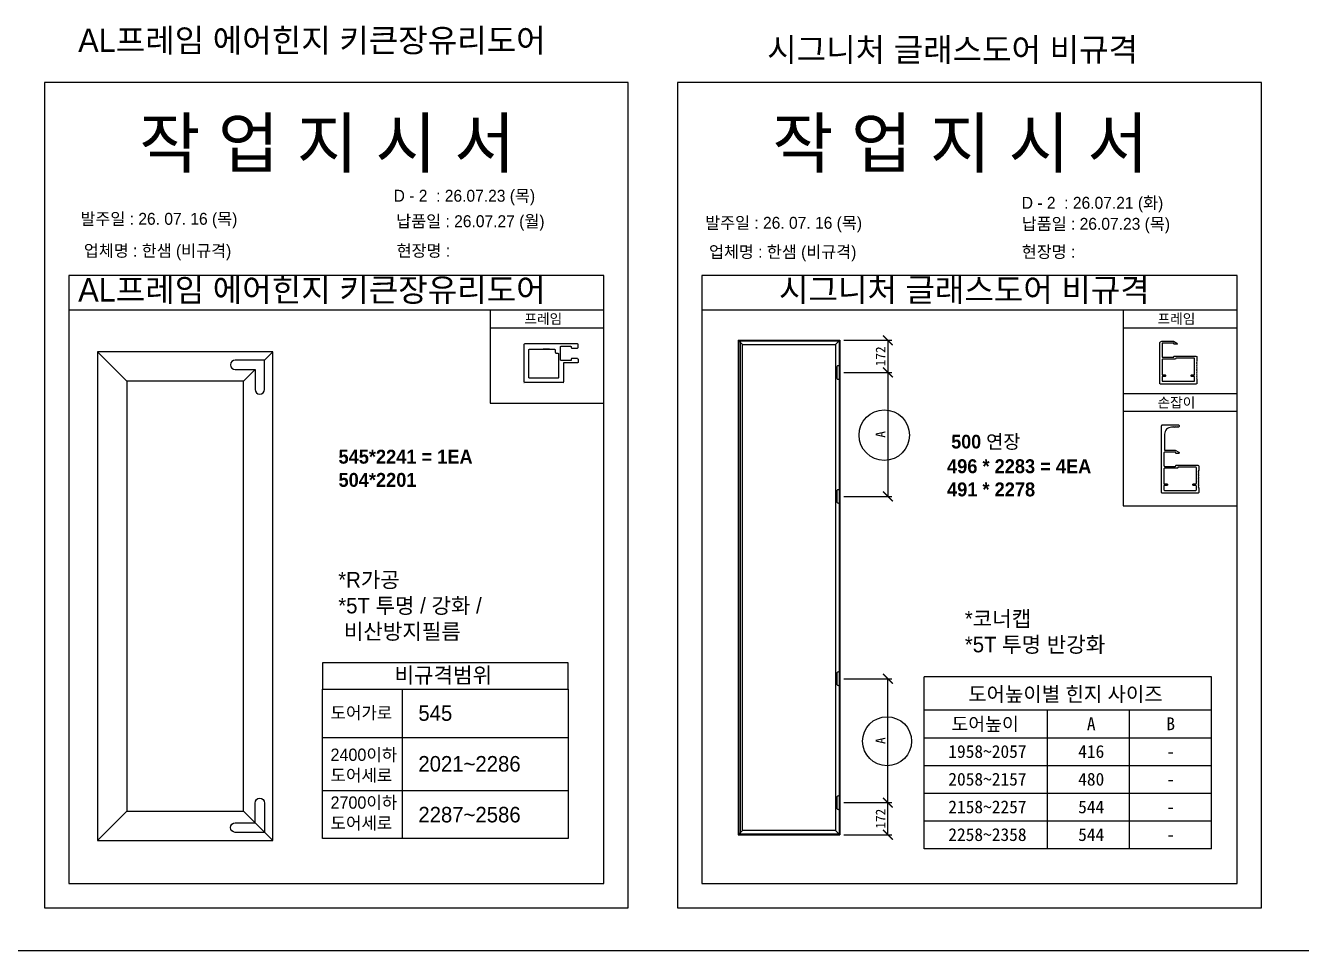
# Model space of a CAD drawing. Header units: millimetres. Extents: x -44117 to 256353, y -2095463 to 65325.
# Drawn here: x 113917 to 120438, y -1131831 to -1127102 of the extents above; entities that cross this region are included whole.
import ezdxf
from ezdxf.enums import TextEntityAlignment as Align

# ---------------------------------------------------------------- set-up
doc = ezdxf.new("R2010")
doc.units = ezdxf.units.MM
doc.header["$LTSCALE"] = 10
doc.layers.add('PDF_Geomertry', color=7, linetype='Continuous')
doc.layers.add('PDF_Text', color=7, linetype='Continuous')
doc.styles.add('MtX_Gulim', font='')
doc.styles.add('PDF Arial', font='')
doc.styles.get('MtX_Gulim').set_extended_font_data('Gulim', bold=True)
doc.styles.get('PDF Arial').set_extended_font_data('Arial')
doc.dimstyles.new('ISO-25', dxfattribs={"dimtxt": 2.5, "dimasz": 2.5, "dimexe": 1, "dimexo": 1, "dimtad": 1, "dimtxsty": 'Standard', "dimblk": 'ARCHTICK', "dimcen": 2.5, "dimadec": 0, "dimazin": 0, "dimtfac": 1, "dimtmove": 0, "dimatfit": 3, "dimfxl": 0, "dimarcsym": 0})

# ---------------------------------------------------------------- blocks, each defined once
blk = doc.blocks.new('_ArchTick')
at = {"color": 0, "linetype": 'ByBlock', "const_width": 0.15}
blk.add_lwpolyline([(-0.5, -0.5), (0.5, 0.5)], dxfattribs=at)
blk = doc.blocks.new('*D7882')
at = {"color": 0, "lineweight": -2}
for p, q in [((118098.8, -1128875.7), (118344.2, -1128875.7)), ((118324.2, -1128875.7), (118324.2, -1129509.5)), ((118098.8, -1129509.5), (118344.2, -1129509.5))]:
    blk.add_line(p, q, dxfattribs=at)
at = {"layer": 'Defpoints', "color": 0}
for p in [(118078.8, -1128875.7), (118078.8, -1129509.5), (118324.2, -1129509.5)]:
    blk.add_point(p, dxfattribs=at)
at = {"color": 0, "lineweight": -2, "xscale": 50, "yscale": 50, "zscale": 50}
for p, rotation in [((118324.2, -1128875.7), 90), ((118324.2, -1129509.5), 270)]:
    blk.add_blockref('_ArchTick', p, dxfattribs=dict(at, rotation=rotation))
at = {"color": 0, "insert": (118286.7, -1129192.6), "char_height": 50, "attachment_point": 5, "rotation": 90}
blk.add_mtext('A', dxfattribs=at)
blk = doc.blocks.new('*D7883')
at = {"color": 0, "lineweight": -2}
for p, q in [((118098.8, -1128711.4), (118344.2, -1128711.4)), ((118324.2, -1128711.4), (118324.2, -1128875.7)), ((118098.8, -1128875.7), (118344.2, -1128875.7))]:
    blk.add_line(p, q, dxfattribs=at)
at = {"layer": 'Defpoints', "color": 0}
for p in [(118078.8, -1128711.4), (118078.8, -1128875.7), (118324.2, -1128875.7)]:
    blk.add_point(p, dxfattribs=at)
at = {"color": 0, "lineweight": -2, "xscale": 50, "yscale": 50, "zscale": 50}
for p, rotation in [((118324.2, -1128711.4), 90), ((118324.2, -1128875.7), 270)]:
    blk.add_blockref('_ArchTick', p, dxfattribs=dict(at, rotation=rotation))
at = {"color": 0, "insert": (118286.7, -1128793.5), "char_height": 50, "attachment_point": 5, "rotation": 90}
blk.add_mtext('172', dxfattribs=at)
blk = doc.blocks.new('*D7884')
at = {"color": 0, "lineweight": -2}
for p, q in [((118098.8, -1130441.7), (118344.2, -1130441.7)), ((118324.2, -1131075.5), (118324.2, -1130441.7)), ((118098.8, -1131075.5), (118344.2, -1131075.5))]:
    blk.add_line(p, q, dxfattribs=at)
at = {"layer": 'Defpoints', "color": 0}
for p in [(118078.8, -1130441.7), (118324.2, -1130441.7), (118078.8, -1131075.5)]:
    blk.add_point(p, dxfattribs=at)
at = {"color": 0, "lineweight": -2, "xscale": 50, "yscale": 50, "zscale": 50}
for p, rotation in [((118324.2, -1130441.7), 90), ((118324.2, -1131075.5), 270)]:
    blk.add_blockref('_ArchTick', p, dxfattribs=dict(at, rotation=rotation))
at = {"color": 0, "insert": (118286.7, -1130758.6), "char_height": 50, "attachment_point": 5, "rotation": 90}
blk.add_mtext('A', dxfattribs=at)
blk = doc.blocks.new('*D7885')
at = {"color": 0, "lineweight": -2}
for p, q in [((118098.8, -1131075.5), (118344.2, -1131075.5)), ((118324.2, -1131239.8), (118324.2, -1131075.5)), ((118098.8, -1131239.8), (118344.2, -1131239.8))]:
    blk.add_line(p, q, dxfattribs=at)
at = {"layer": 'Defpoints', "color": 0}
for p in [(118078.8, -1131075.5), (118324.2, -1131075.5), (118078.8, -1131239.8)]:
    blk.add_point(p, dxfattribs=at)
at = {"color": 0, "lineweight": -2, "xscale": 50, "yscale": 50, "zscale": 50}
for p, rotation in [((118324.2, -1131075.5), 90), ((118324.2, -1131239.8), 270)]:
    blk.add_blockref('_ArchTick', p, dxfattribs=dict(at, rotation=rotation))
at = {"color": 0, "insert": (118286.7, -1131157.6), "char_height": 50, "attachment_point": 5, "rotation": 90}
blk.add_mtext('172', dxfattribs=at)

msp = doc.modelspace()

# ---------------------------------------------------------------- linework, layer by layer
for p, q in [((116873.14949, -1128379.4167), (114137.81514, -1128379.4167)), ((120109.05184, -1128379.4167), (117373.71748, -1128379.4167)), ((116873.14949, -1128557.03581), (114137.81514, -1128557.03581)), ((120109.05184, -1128557.03581), (117373.71748, -1128557.03581)), ((116873.14949, -1128649.41443), (116291.02942, -1128649.41443)), ((120109.05184, -1128649.41443), (119526.93176, -1128649.41443)), ((117559.16124, -1128711.38458), (117559.16124, -1131239.78625)), ((117559.16124, -1128711.38458), (118078.82352, -1128711.38458)), ((117559.16124, -1128711.38458), (117581.29932, -1128733.52266)), ((117559.16124, -1128711.38458), (117569.6477, -1128711.38458)), ((117569.6477, -1128711.38458), (117569.6477, -1131239.78625)), ((118056.68544, -1128733.52266), (118078.82352, -1128711.38458)), ((118078.82352, -1128711.38458), (118078.82352, -1131239.78625)), ((114434.39826, -1128919.83754), (114284.39826, -1128769.83754)), ((115138.37118, -1128812.38573), (115180.91937, -1128769.83754)), ((115030.91937, -1128919.83754), (115089.65035, -1128861.10656)), ((120109.05184, -1128984.67714), (119526.93176, -1128984.67714)), ((120109.05184, -1129075.10984), (119526.93176, -1129075.10984)), ((116689.65879, -1130494.72906), (116689.65879, -1130360.37039)), ((118509.19332, -1131311.57417), (118509.19332, -1130431.51237)), ((119977.77057, -1130431.51237), (118509.19332, -1130431.51237)), ((119977.77057, -1131311.57417), (119977.77057, -1130431.51237)), ((115841.52347, -1130494.72906), (115841.52347, -1131259.38174)), ((119977.77057, -1130603.27325), (118509.19332, -1130603.27325)), ((119139.99775, -1131311.57417), (119139.99775, -1130603.27325)), ((119558.88416, -1131311.57417), (119558.88416, -1130603.27325)), ((115435.24124, -1130742.51525), (116689.65879, -1130742.51525)), ((119977.77057, -1130744.93343), (118509.19332, -1130744.93343)), ((119977.77057, -1130886.59361), (118509.19332, -1130886.59361)), ((115435.24124, -1131013.53139), (116689.65879, -1131013.53139)), ((119977.77057, -1131028.2538), (118509.19332, -1131028.2538)), ((114434.39826, -1131119.83754), (114284.39826, -1131269.83754)), ((115030.91937, -1131119.83754), (115180.91937, -1131269.83754)), ((117581.29932, -1131217.64817), (117559.16124, -1131239.78625)), ((118056.68544, -1131217.64817), (118078.82352, -1131239.78625)), ((119977.77057, -1131169.91398), (118509.19332, -1131169.91398)), ((117559.16124, -1131239.78625), (118078.82352, -1131239.78625)), ((119977.77057, -1131311.57417), (118509.19332, -1131311.57417))]:
    msp.add_line(p, q)
at = {"linetype": 'Continuous'}
for p, q in [((117581.29932, -1131217.64817), (117581.29932, -1128733.52266)), ((117581.29932, -1128733.52266), (118056.68544, -1128733.52266)), ((118056.68544, -1128733.52266), (118056.68544, -1131217.64817)), ((118056.68544, -1131217.64817), (117581.29932, -1131217.64817))]:
    msp.add_line(p, q, dxfattribs=at)
at = {"color": 1}
msp.add_line((104196.73721, -1131831.41661), (196465.88407, -1131831.41661), dxfattribs=at)
for points in [[(114013.48176, -1131613.5593), (116997.48287, -1131613.5593), (116997.48287, -1127393.32916), (114013.48176, -1127393.32916)], [(117249.38411, -1131613.5593), (120233.38521, -1131613.5593), (120233.38521, -1127393.32916), (117249.38411, -1127393.32916)], [(116873.14949, -1128557.03581), (116291.02942, -1128557.03581), (116291.02942, -1129033.4939), (116873.14949, -1129033.4939)], [(120109.05184, -1128557.03581), (119526.93176, -1128557.03581), (119526.93176, -1129558.15281), (120109.05184, -1129558.15281)], [(117562.65673, -1128714.88007), (118075.32804, -1128714.88007), (118075.32804, -1131236.29077), (117562.65673, -1131236.29077)], [(114284.39826, -1131269.83754), (115180.91937, -1131269.83754), (115180.91937, -1128769.83754), (114284.39826, -1128769.83754)], [(114434.39826, -1131119.83754), (115030.91937, -1131119.83754), (115030.91937, -1128919.83754), (114434.39826, -1128919.83754)], [(115435.24124, -1130494.72906), (116689.65879, -1130494.72906), (116689.65879, -1131259.38174), (115435.24124, -1131259.38174)]]:
    msp.add_lwpolyline(points, close=True)
for points in [[(114137.81514, -1128379.4167), (114137.81514, -1131489.22592), (116873.14949, -1131489.22592), (116873.14949, -1128379.4167)], [(117373.71748, -1128379.4167), (117373.71748, -1131489.22592), (120109.05184, -1131489.22592), (120109.05184, -1128379.4167)], [(116689.65879, -1130360.37039), (115435.24124, -1130360.37039), (115435.24124, -1130494.72906), (116689.65879, -1130494.72906)]]:
    msp.add_lwpolyline(points)
at = {"color": 7}
for points in [[(119903.97306, -1128797.0224), (119903.97306, -1128818.5224), (119900.97306, -1128821.5224), (119903.97306, -1128824.5224), (119900.97306, -1128827.5224), (119903.97306, -1128830.5224), (119900.97306, -1128833.5224), (119903.97306, -1128836.5224), (119900.97306, -1128839.5224), (119903.97306, -1128842.5224), (119900.97306, -1128845.5224), (119903.97306, -1128848.5224), (119900.97306, -1128851.5224), (119903.97306, -1128854.5224), (119900.97306, -1128857.5224), (119903.97306, -1128860.5224), (119900.97306, -1128863.5224), (119903.97306, -1128866.5224), (119900.97306, -1128869.5224), (119903.97306, -1128872.5224), (119900.97306, -1128875.5224), (119903.97306, -1128878.5224), (119900.97306, -1128881.5224), (119903.97306, -1128884.5224), (119900.97306, -1128887.5224), (119903.97306, -1128890.5224), (119900.97306, -1128893.5224), (119903.97306, -1128896.5224), (119900.97306, -1128899.5224), (119903.97306, -1128902.5224), (119900.97306, -1128905.5224), (119903.97306, -1128908.5224), (119903.97306, -1128930.0224, -0.4142135624), (119898.97306, -1128935.0224), (119898.97306, -1128935.0224), (119716.97306, -1128935.0224, -0.4142135624), (119713.97306, -1128932.0224), (119713.97306, -1128726.0224, -0.4142135624), (119723.97306, -1128716.0224), (119783.47901, -1128716.0224), (119801.88942, -1128726.16578, -0.855700792), (119800.97306, -1128732.0224), (119788.97306, -1128732.0224, -0.4142135624), (119785.97306, -1128729.0224), (119785.97306, -1128728.0224, 0.4142135624), (119783.97306, -1128726.0224), (119728.97306, -1128726.0224, 0.4142135624), (119725.97306, -1128729.0224), (119725.97306, -1128795.0224, 0.4142135624), (119728.97306, -1128798.0224), (119783.97306, -1128798.0224, 0.4142135624), (119785.97306, -1128796.0224), (119785.97306, -1128795.0224, -0.4142135624), (119788.97306, -1128792.0224), (119898.97306, -1128792.0224, -0.4142135623), (119903.97306, -1128797.0224)], [(119791.23845, -1129155.2533, -0.2301863539), (119785.99196, -1129155.2533, 0.2466321039), (119781.34248, -1129155.19866, -0.118515719), (119778.61521, -1129155.85432), (119773.16872, -1129155.85432, 0.4142135624), (119738.36872, -1129190.65432), (119738.36872, -1129273.85432), (119792.87467, -1129273.85432), (119811.28509, -1129283.9977, -0.855700792), (119810.36872, -1129289.85432), (119798.36872, -1129289.85432, -0.4142135624), (119795.36872, -1129286.85432), (119795.36872, -1129285.85432, 0.4142135624), (119793.36872, -1129283.85432), (119738.36872, -1129283.85432, 0.4142135624), (119735.36872, -1129286.85432), (119735.36872, -1129352.85432, 0.4142135624), (119738.36872, -1129355.85432), (119793.36872, -1129355.85432, 0.4142135624), (119795.36872, -1129353.85432), (119795.36872, -1129352.85432, -0.4142135624), (119798.36872, -1129349.85432), (119908.36872, -1129349.85432, -0.4142135623), (119913.36872, -1129354.85432), (119913.36872, -1129376.35432), (119910.36872, -1129379.35432), (119913.36872, -1129382.35432), (119910.36872, -1129385.35432), (119913.36872, -1129388.35432), (119910.36872, -1129391.35432), (119913.36872, -1129394.35432), (119910.36872, -1129397.35432), (119913.36872, -1129400.35432), (119910.36872, -1129403.35432), (119913.36872, -1129406.35432), (119910.36872, -1129409.35432), (119913.36872, -1129412.35432), (119910.36872, -1129415.35432), (119913.36872, -1129418.35432), (119910.36872, -1129421.35432), (119913.36872, -1129424.35432), (119910.36872, -1129427.35432), (119913.36872, -1129430.35432), (119910.36872, -1129433.35432), (119913.36872, -1129436.35432), (119910.36872, -1129439.35432), (119913.36872, -1129442.35432), (119910.36872, -1129445.35432), (119913.36872, -1129448.35432), (119910.36872, -1129451.35432), (119913.36872, -1129454.35432), (119910.36872, -1129457.35432), (119913.36872, -1129460.35432), (119910.36872, -1129463.35432), (119913.36872, -1129466.35432), (119913.36872, -1129487.85432, -0.4142135624), (119908.36872, -1129492.85432), (119908.36872, -1129492.85432), (119726.36872, -1129492.85432, -0.4142135624), (119723.36872, -1129489.85432), (119723.36872, -1129148.85432, -0.4142135624), (119728.36872, -1129143.85432), (119808.36872, -1129143.85432, -0.4142135624), (119813.36872, -1129148.85432), (119813.36872, -1129150.85432, -0.4142135624), (119808.36872, -1129155.85432, -0.1244779229), (119805.99196, -1129155.2533, 0.2466321039), (119801.34248, -1129155.19866, -0.2404082058), (119795.88793, -1129155.19866, 0.2466321039), (119791.23845, -1129155.2533), (119791.23845, -1129155.2533, -0.2466321039), (119795.88793, -1129155.19866)]]:
    msp.add_lwpolyline(points, format="xyb", dxfattribs=at)
at = {"color": 7, "elevation": 0}
for points in [[(119725.97306, -1128811.0224), (119725.97306, -1128888.0224), (119740.97306, -1128888.0224, -0.4142135624), (119743.97306, -1128891.0224), (119743.97306, -1128893.0224, -0.4142135624), (119740.97306, -1128896.0224), (119725.97306, -1128896.0224), (119725.97306, -1128918.0224, 0.4142135624), (119728.97306, -1128921.0224), (119888.47306, -1128921.0224, 0.4142135624), (119891.47306, -1128918.0224), (119891.47306, -1128899.0224, 0.4142135624), (119888.47306, -1128896.0224), (119876.47306, -1128896.0224, -0.4142135624), (119873.47306, -1128893.0224), (119873.47306, -1128891.0224, -0.4142135624), (119876.47306, -1128888.0224), (119888.47306, -1128888.0224, 0.4142135624), (119891.47306, -1128885.0224), (119891.47306, -1128805.0224, 0.4142135624), (119888.47306, -1128802.0224), (119797.97306, -1128802.0224, 0.4142135624), (119795.97306, -1128804.0224), (119795.97306, -1128805.0224, -0.414213547), (119792.97306, -1128808.0224), (119728.97687, -1128808.0224, 0.4145851533), (119725.97306, -1128811.0224)], [(119735.36872, -1129368.85432), (119735.36872, -1129445.85432), (119750.36872, -1129445.85432, -0.4142135624), (119753.36872, -1129448.85432), (119753.36872, -1129450.85432, -0.4142135624), (119750.36872, -1129453.85432), (119735.36872, -1129453.85432), (119735.36872, -1129475.85432, 0.4142135624), (119738.36872, -1129478.85432), (119897.86872, -1129478.85432, 0.4142135624), (119900.86872, -1129475.85432), (119900.86872, -1129456.85432, 0.4142135624), (119897.86872, -1129453.85432), (119885.86872, -1129453.85432, -0.4142135624), (119882.86872, -1129450.85432), (119882.86872, -1129448.85432, -0.4142135624), (119885.86872, -1129445.85432), (119897.86872, -1129445.85432, 0.4142135624), (119900.86872, -1129442.85432), (119900.86872, -1129362.85432, 0.4142135624), (119897.86872, -1129359.85432), (119807.36872, -1129359.85432, 0.4142135624), (119805.36872, -1129361.85432), (119805.36872, -1129362.85432, -0.414213547), (119802.36872, -1129365.85432), (119738.37253, -1129365.85432, 0.4145851533), (119735.36872, -1129368.85432)]]:
    msp.add_lwpolyline(points, format="xyb", dxfattribs=at)
for points in [[(115138.40234, -1128861.10656), (115138.40234, -1128812.38573), (114988.40234, -1128812.38573, 1), (114988.40234, -1128861.10656), (115089.68151, -1128861.10656), (115089.68151, -1128962.38573, 1), (115138.40234, -1128962.38573), (115138.40234, -1128812.38573), (115089.68151, -1128812.38573)], [(115138.40234, -1131178.56852), (115138.40234, -1131227.28935), (114988.40234, -1131227.28935, -1), (114988.40234, -1131178.56852), (115089.68151, -1131178.56852), (115089.68151, -1131077.28935, -1), (115138.40234, -1131077.28935), (115138.40234, -1131227.28935), (115089.68151, -1131227.28935)]]:
    msp.add_lwpolyline(points, format="xyb")
at = {"linetype": 'Continuous'}
for points in [[(118070.64875, -1128910.00645), (118070.64875, -1128910.00645, 0.4142135624), (118078.82352, -1128901.83168), (118078.82352, -1128849.51318, 0.4142135624), (118070.64875, -1128841.33841), (118070.64875, -1128841.33841, 0.4142135624), (118062.47399, -1128849.51318), (118062.47399, -1128901.83168, 0.4142135624)], [(118070.64875, -1129543.85461), (118070.64875, -1129543.85461, 0.4142135624), (118078.82352, -1129535.67985), (118078.82352, -1129483.36134, 0.4142135624), (118070.64875, -1129475.18657), (118070.64875, -1129475.18657, 0.4142135624), (118062.47399, -1129483.36134), (118062.47399, -1129535.67985, 0.4142135624)], [(118070.64875, -1130475.98426), (118070.64875, -1130475.98426, 0.4142135624), (118078.82352, -1130467.80949), (118078.82352, -1130415.49099, 0.4142135624), (118070.64875, -1130407.31622), (118070.64875, -1130407.31622, 0.4142135624), (118062.47399, -1130415.49099), (118062.47399, -1130467.80949, 0.4142135624)], [(118070.64875, -1131109.83242), (118070.64875, -1131109.83242, 0.4142135624), (118078.82352, -1131101.65766), (118078.82352, -1131049.33915, 0.4142135624), (118070.64875, -1131041.16438), (118070.64875, -1131041.16438, 0.4142135624), (118062.47399, -1131049.33915), (118062.47399, -1131101.65766, 0.4142135624)]]:
    msp.add_lwpolyline(points, format="xyb", close=True, dxfattribs=at)
at = {"color": 1}
for centre, radius in [((118305.54798, -1129196.40744), 128.94825), ((118319.87557, -1130761.69588), 125.36635)]:
    msp.add_circle(centre, radius, dxfattribs=at)
at = {"layer": 'PDF_Geomertry', "lineweight": 25}
for points in [[(116737.18024, -1128805.26821), (116737.85395, -1128805.26821), (116738.52767, -1128805.26821), (116738.52767, -1128805.94192), (116739.20138, -1128805.94192), (116739.87509, -1128806.61563), (116739.87509, -1128807.28935), (116740.54915, -1128807.28935), (116740.54915, -1128807.96306), (116740.54915, -1128808.63677), (116741.22252, -1128808.63677), (116741.22252, -1128809.31066), (116741.22252, -1128809.98437), (116741.22252, -1128822.11173), (116741.22252, -1128822.78544), (116740.54915, -1128822.78544), (116740.54915, -1128823.45915), (116740.54915, -1128824.13287), (116739.87509, -1128824.80658), (116739.87509, -1128825.48029), (116739.20138, -1128825.48029), (116739.20138, -1128826.15418), (116738.52767, -1128826.15418), (116737.85395, -1128826.15418), (116737.85395, -1128826.82789), (116737.18024, -1128826.82789), (116736.50653, -1128826.82789), (116735.83281, -1128826.82789), (116668.45873, -1128826.82789), (116667.78502, -1128826.82789), (116667.1113, -1128826.82789), (116667.1113, -1128827.50161), (116666.43759, -1128827.50161), (116666.43759, -1128828.17532), (116665.76388, -1128828.17532), (116665.76388, -1128828.8492), (116665.76388, -1128829.52292), (116665.76388, -1128923.17285), (116665.76388, -1128923.84656), (116665.76388, -1128924.52028), (116665.09016, -1128924.52028), (116665.09016, -1128925.19399), (116665.09016, -1128925.8677), (116664.41611, -1128925.8677), (116664.41611, -1128926.54142), (116663.74239, -1128926.54142), (116663.74239, -1128927.2153), (116663.06868, -1128927.2153), (116662.39497, -1128927.88902), (116661.72125, -1128927.88902), (116661.04754, -1128927.88902), (116660.37383, -1128927.88902), (116470.37877, -1128927.88902), (116469.70505, -1128927.88902), (116469.03134, -1128927.88902), (116468.35763, -1128927.88902), (116467.68391, -1128927.2153), (116467.0102, -1128927.2153), (116467.0102, -1128926.54142), (116466.33648, -1128926.54142), (116466.33648, -1128925.8677), (116465.66277, -1128925.8677), (116465.66277, -1128925.19399), (116465.66277, -1128924.52028), (116464.98906, -1128924.52028), (116464.98906, -1128923.84656), (116464.98906, -1128923.17285), (116464.98906, -1128734.52522), (116464.98906, -1128733.8515), (116464.98906, -1128733.17779), (116465.66277, -1128733.17779), (116465.66277, -1128732.50407), (116465.66277, -1128731.83036), (116466.33648, -1128731.83036), (116466.33648, -1128731.15665), (116467.0102, -1128731.15665), (116467.0102, -1128730.48293), (116467.0102, -1128729.80922)], [(116651.61555, -1128744.63126), (116651.61555, -1128743.95755), (116651.61555, -1128743.28383), (116652.28927, -1128743.28383), (116652.28927, -1128742.61012), (116652.28927, -1128741.93641), (116652.96298, -1128741.93641), (116653.63669, -1128741.93641), (116653.63669, -1128741.26269), (116654.31041, -1128741.26269), (116654.98412, -1128741.26269), (116702.14611, -1128741.26269), (116702.81983, -1128741.26269), (116703.49354, -1128741.26269), (116703.49354, -1128741.93641), (116704.16725, -1128741.93641), (116704.16725, -1128742.61012), (116704.84097, -1128742.61012), (116704.84097, -1128743.28383), (116705.51468, -1128743.95755), (116705.51468, -1128744.63126), (116705.51468, -1128746.6524), (116705.51468, -1128747.32611), (116705.51468, -1128747.99983), (116705.51468, -1128748.67388), (116706.18839, -1128748.67388), (116706.18839, -1128749.3476), (116706.86245, -1128750.02131), (116707.53616, -1128750.02131), (116707.53616, -1128750.69502), (116708.20988, -1128750.69502), (116708.88359, -1128751.36874), (116709.5573, -1128751.36874), (116710.23102, -1128751.36874), (116735.83315, -1128751.36874), (116736.50687, -1128751.36874), (116737.18058, -1128751.36874), (116737.8543, -1128751.36874), (116737.8543, -1128750.69502), (116738.52801, -1128750.69502), (116739.20172, -1128750.69502), (116739.20172, -1128750.02131), (116739.87544, -1128750.02131), (116739.87544, -1128749.3476), (116740.54949, -1128748.67388), (116740.54949, -1128747.99983), (116740.54949, -1128747.32611), (116741.2232, -1128747.32611), (116741.2232, -1128746.6524), (116741.2232, -1128734.52522), (116741.2232, -1128733.8515), (116741.2232, -1128733.17779), (116740.54949, -1128733.17779), (116740.54949, -1128732.50407), (116740.54949, -1128731.83036), (116739.87544, -1128731.83036), (116739.87544, -1128731.15631), (116739.20172, -1128731.15631), (116739.20172, -1128730.48259), (116738.52801, -1128730.48259), (116738.52801, -1128729.80888), (116737.8543, -1128729.80888), (116737.18058, -1128729.80888), (116736.50687, -1128729.80888), (116735.83315, -1128729.80888), (116651.61555, -1128729.80888), (116470.37945, -1128729.80888), (116469.70539, -1128729.80888), (116469.03168, -1128729.80888), (116468.35797, -1128729.80888), (116467.68425, -1128729.80888), (116467.68425, -1128730.48259), (116467.01054, -1128730.48259)], [(116737.18058, -1128805.26821), (116736.50687, -1128805.26821), (116736.50687, -1128804.59449), (116735.83315, -1128804.59449), (116710.23102, -1128804.59449), (116709.5573, -1128805.26821), (116708.88359, -1128805.26821), (116708.20988, -1128805.26821), (116707.53582, -1128805.26821), (116707.53582, -1128805.94192), (116706.86211, -1128805.94192), (116706.86211, -1128806.61563), (116706.18839, -1128806.61563), (116706.18839, -1128807.28935), (116705.51468, -1128807.28935), (116705.51468, -1128807.96323), (116705.51468, -1128808.63695), (116705.51468, -1128809.31066), (116705.51468, -1128809.98437), (116705.51468, -1128812.00568), (116705.51468, -1128812.6794), (116704.84097, -1128812.6794), (116704.84097, -1128813.35311), (116704.84097, -1128814.02682), (116704.16725, -1128814.02682), (116704.16725, -1128814.70054), (116703.49354, -1128814.70054), (116702.81983, -1128814.70054), (116702.14611, -1128814.70054), (116654.98412, -1128814.70054), (116654.31041, -1128814.70054), (116653.63669, -1128814.70054), (116652.96298, -1128814.70054), (116652.96298, -1128814.02682), (116652.28927, -1128814.02682), (116652.28927, -1128813.35311), (116651.61555, -1128813.35311), (116651.61555, -1128812.6794), (116651.61555, -1128812.00568), (116651.61555, -1128744.6316)], [(116489.91748, -1128902.96076), (116489.24377, -1128902.96076), (116489.24377, -1128902.28705), (116489.24377, -1128901.61316), (116489.24377, -1128900.93945), (116489.24377, -1128760.1277), (116489.24377, -1128759.45398), (116489.24377, -1128758.78027), (116489.91748, -1128758.10656), (116490.5912, -1128758.10656), (116490.5912, -1128757.43284), (116491.26491, -1128757.43284), (116491.93896, -1128757.43284), (116618.60223, -1128757.43284), (116619.27594, -1128757.43284), (116619.94965, -1128757.43284), (116620.62337, -1128757.43284), (116621.29708, -1128757.43284), (116621.29708, -1128758.10656), (116621.97079, -1128758.10656), (116621.97079, -1128758.78027), (116622.64451, -1128758.78027), (116622.64451, -1128759.45398), (116623.31822, -1128759.45398), (116623.31822, -1128760.1277), (116623.31822, -1128760.80141), (116623.99193, -1128760.80141), (116623.99193, -1128761.47512), (116623.99193, -1128762.14884), (116623.99193, -1128772.25488), (116623.99193, -1128772.92876), (116623.99193, -1128773.60248), (116623.99193, -1128774.27619), (116624.66565, -1128774.27619), (116624.66565, -1128774.9499), (116625.33936, -1128775.62379), (116626.01307, -1128776.2975), (116626.68713, -1128776.2975), (116626.68713, -1128776.97122), (116627.36084, -1128776.97122), (116628.03456, -1128776.97122), (116628.70827, -1128776.97122), (116636.79317, -1128776.97122), (116637.46689, -1128776.97122), (116638.1406, -1128776.97122), (116638.1406, -1128777.64493), (116638.81431, -1128777.64493), (116639.48803, -1128777.64493), (116639.48803, -1128778.31864), (116640.16174, -1128778.31864), (116640.16174, -1128778.99236), (116640.83545, -1128778.99236), (116640.83545, -1128779.66607), (116641.50917, -1128779.66607), (116641.50917, -1128780.33978), (116641.50917, -1128781.0135), (116641.50917, -1128781.68738), (116641.50917, -1128782.36109), (116641.50917, -1128900.93945), (116641.50917, -1128901.61316), (116641.50917, -1128902.28705), (116641.50917, -1128902.96076), (116640.83545, -1128902.96076), (116640.83545, -1128903.63448), (116640.16174, -1128903.63448), (116639.48803, -1128904.30819), (116638.81431, -1128904.30819), (116491.93862, -1128904.30819), (116491.26525, -1128904.30819), (116490.5912, -1128904.30819), (116490.5912, -1128903.63448), (116489.91714, -1128903.63448), (116489.91714, -1128902.96076), (116489.91714, -1128902.28671)], [(116594.34717, -1128757.43284), (116562.00756, -1128757.43284)]]:
    msp.add_lwpolyline(points, dxfattribs=at)

# ---------------------------------------------------------------- texts
at = {"linetype": 'Continuous', "style": 'MtX_Gulim'}
for s, height, p in [('프레임', 51.271748, (116466.50526, -1128627.04499)), ('프레임', 51.271748, (119702.4076, -1128627.04499)), ('손잡이', 51.271748, (119702.4076, -1129054.94607)), ('500 연장', 69.969594, (118648.10285, -1129264.73662)), ('도어높이별 힌지 사이즈', 74.8636653, (118734.82632, -1130558.13666)), ('도어높이', 68.472865, (118649.39201, -1130707.3579))]:
    msp.add_text(s, height=height, dxfattribs=at).set_placement(p)
for s, height, p in [('A', 65.32167, (119363.49338, -1130704.87551)), ('B', 65.32167, (119769.59629, -1130704.87551)), ('1958~2057', 65.321672, (118833.00397, -1130846.5357)), ('416', 65.321672, (119363.49338, -1130846.5357)), ('-', 65.32167, (119769.59629, -1130846.5357)), ('2058~2157', 65.321672, (118833.00397, -1130988.19588)), ('480', 65.321672, (119363.49338, -1130988.19588)), ('-', 65.32167, (119769.59629, -1130988.19588)), ('2158~2257', 65.321672, (118833.00397, -1131129.85606)), ('544', 65.321672, (119363.49338, -1131129.85606)), ('-', 65.32167, (119769.59629, -1131129.85606)), ('2258~2358', 65.321672, (118833.00397, -1131271.51625)), ('544', 65.321672, (119363.49338, -1131271.51625)), ('-', 65.32167, (119769.59629, -1131271.51625))]:
    msp.add_text(s, height=height).set_placement(p, align=Align.CENTER)
at = {"attachment_point": 1}
for s, width, gutter_width, heights, insert, char_height in [('{\\fGulim|b0|i0|c129|p50;AL프레임 에어힌지 키큰장유리도어}', 2836.7034314, 10.72131, [-134.14911], (114185.89625, -1127117.36581), 120.0786444), ('{\\fGulim|b0|i0|c129|p50;시그니처 글래스도어 비규격}', 2836.7034314, 10.72131, [-133.82933], (117707.30672, -1127165.08126), 120.0786444), ('{\\fGulim|b0|i0|c129|p50;작 업 지 시 서}', 5874.4321472, 22.20239, [-276.81147], (114498.03844, -1127578.34169), 248.6667591), ('{\\fGulim|b0|i0|c129|p50;작 업 지 시 서}', 5874.4321472, 22.20239, [-276.81147], (117733.94078, -1127578.34169), 248.6667591), ('{\\fGulim|b0|i0|c129|p50;\\C1;D - 2  : 26.07.23 (목)}', 5874.4321472, 22.20239, [62.32696], (115798.16205, -1127941.84405), 60.923356), ('{\\fGulim|b0|i0|c129|p50;\\C1;D - 2  : 26.07.21 (화)}', 5874.4321472, 22.20239, [62.32696], (119008.43519, -1127977.91542), 60.923356), ('\\pt11;{\\fGulim|b0|i0|c129|p50;발주일 : 26. 07. 16 (목)}', 5874.4321472, 22.20239, [61.28591], (114197.27122, -1128059.77239), 60.923356), ('{\\fGulim|b0|i0|c129|p50;납품일 : 26.07.27 (월)}', 5874.4321472, 22.20239, [62.32696], (115811.62822, -1128072.01701), 60.923356), ('\\pt11;{\\fGulim|b0|i0|c129|p50;발주일 : 26. 07. 16 (목)}', 5874.4321472, 22.20239, [61.28591], (117390.10582, -1128080.11595), 60.923356), ('{\\fGulim|b0|i0|c129|p50;납품일 : 26.07.23 (목)}', 5874.4321472, 22.20239, [62.32696], (119008.43519, -1128085.31392), 60.923356), ('{\\fGulim|b0|i0|c129|p50;업체명 : 한샘 (비규격)}', 5874.4321472, 22.20239, [64.14322], (114214.79783, -1128222.7221), 60.923356), ('{\\fGulim|b0|i0|c129|p50;현장명 : }', 5874.4321472, 22.20239, [-67.98106], (115813.33074, -1128222.7221), 60.923356), ('{\\fGulim|b0|i0|c129|p50;업체명 : 한샘 (비규격)}', 5874.4321472, 22.20239, [64.14322], (117409.90228, -1128228.57471), 60.923356), ('{\\fGulim|b0|i0|c129|p50;현장명 : }', 5874.4321472, 22.20239, [-67.98106], (119008.43519, -1128228.57471), 60.923356), ('{\\fGulim|b0|i0|c129|p50;AL프레임 에어힌지 키큰장유리도어}', 2836.7034314, 10.72131, [-134.14911], (114185.89625, -1128393.23939), 120.0786444), ('{\\fGulim|b0|i0|c129|p50;시그니처 글래스도어 비규격}', 2836.7034314, 10.72131, [-133.82933], (117767.53826, -1128393.23939), 120.0786444), ('{\\f굴림|b1|i0|c129|p50;545*2241 = 1EA\\P\\C1;504*2201}', 21510.0890558, 276.6388, [-191.85936], (115516.31322, -1129271.03807), 71.1356923), ('{\\f굴림|b1|i0|c129|p50;496 * 2283 = 4EA\\P\\C1;491 * 2278}', 21510.0890558, 276.6388, [-191.85936], (118626.59334, -1129319.67867), 71.1356923), ('{\\fGulim|b0|i0|c129|p50;*R가공\\P*5T 투명 / 강화 /\\P 비산방지필름}', 1875.2995193, 7.08769, [-364.28377], (115515.04134, -1129896.00543), 79.3820819), ('{\\fGulim|b0|i0|c129|p50;*코너캡\\P*5T 투명 반강화}', 1875.2995193, 7.08769, [-224.47547], (118717.59296, -1130095.13183), 79.3820819), ('{\\fGulim|b0|i0|c129|p50;비규격범위}', 1875.2995193, 7.08769, [-88.47244], (115802.95622, -1130384.24843), 79.3820819), ('{\\fGulim|b0|i0|c129|p50;도어가로}', 1485.9640615, 5.61619, [-70.02071], (115475.6103, -1130584.52637), 62.9013764), ('{\\fGulim|b0|i0|c129|p50;545}', 1875.2995193, 7.08769, [-81.49612], (115924.55052, -1130577.71349), 79.3820819), ('{\\fGulim|b0|i0|c129|p50;2400이하\\P도어세로}', 1485.9640615, 5.61619, [-177.70407], (115475.6103, -1130799.13123), 62.9013764), ('{\\fGulim|b0|i0|c129|p50;2021~2286}', 1875.2995193, 7.08769, [-81.60182], (115924.55052, -1130837.11465), 79.3820819), ('{\\fGulim|b0|i0|c129|p50;2700이하\\P도어세로}', 1485.9640615, 5.61619, [-177.70407], (115475.6103, -1131043.52971), 62.9013764), ('{\\fGulim|b0|i0|c129|p50;2287~2586}', 1875.2995193, 7.08769, [-81.49612], (115924.55052, -1131096.99977), 79.3820819)]:
    msp.add_mtext_dynamic_manual_height_columns(s, width=width, gutter_width=gutter_width, heights=heights, dxfattribs=dict(at, insert=insert, char_height=char_height))
at = {"layer": 'PDF_Text', "char_height": 5.30496, "attachment_point": 7, "rotation": 180, "style": 'PDF Arial'}
for insert in [(116466.31798, -1128927.26636), (116669.7503, -1128927.26636)]:
    msp.add_mtext('X', dxfattribs=dict(at, insert=insert))

# ---------------------------------------------------------------- dimensions: what is measured, and where the dimension line sits
for base, p1, p2, text, picture, middle in [((118324.18422, -1128875.67243), (118078.82352, -1128711.38458), (118078.82352, -1128875.67243), '172', '*D7883', (118286.68422, -1128793.52851)), ((118324.18422, -1129509.52059), (118078.82352, -1128875.67243), (118078.82352, -1129509.52059), 'A', '*D7882', (118286.68422, -1129192.59651)), ((118324.18422, -1130441.65024), (118078.82352, -1131075.4984), (118078.82352, -1130441.65024), 'A', '*D7884', (118286.68422, -1130758.57432)), ((118324.18422, -1131075.4984), (118078.82352, -1131239.78625), (118078.82352, -1131075.4984), '172', '*D7885', (118286.68422, -1131157.64233))]:
    dim = msp.add_linear_dim(base=base, p1=p1, p2=p2, angle=90, text=text, dimstyle='ISO-25', override={"dimscale": 20})
    dim.commit()
    dim.dimension.update_dxf_attribs({"geometry": picture, "text_midpoint": middle})

doc.saveas('drawing.dxf')
